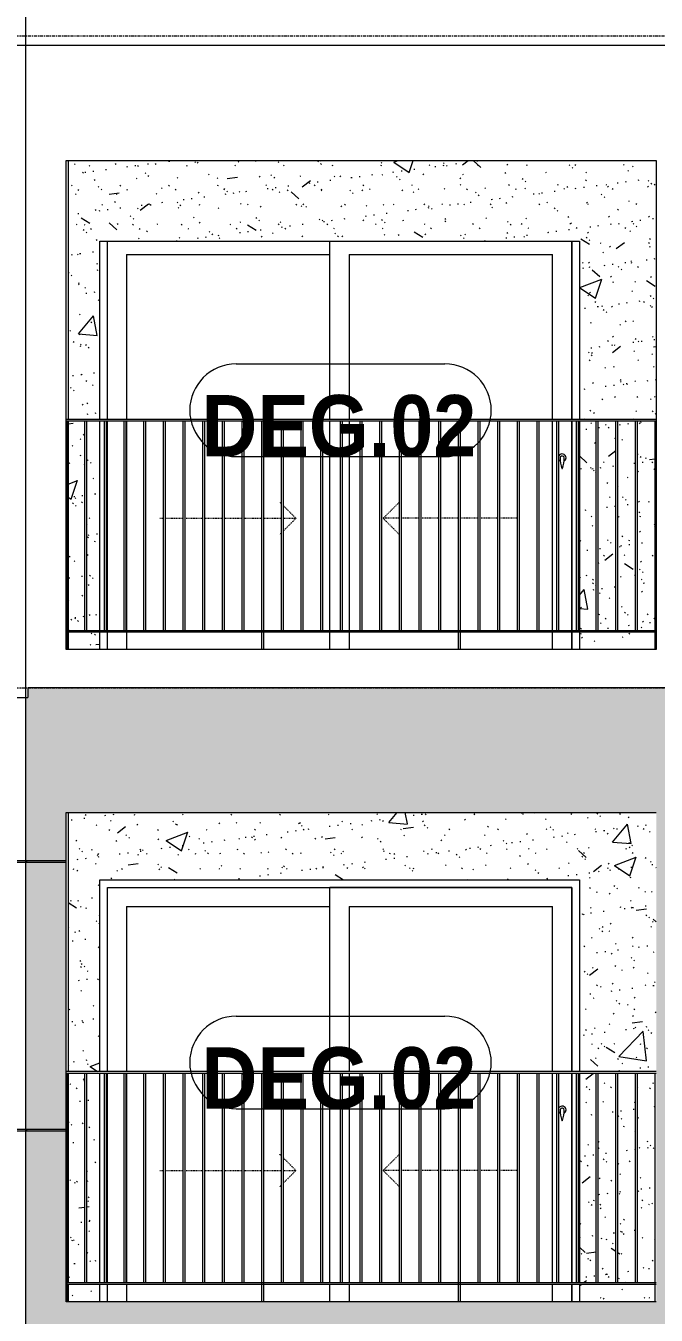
# Model space of a CAD drawing. Header units: millimetres. Extents: x -134153 to 99383, y -5233 to 35400.
# Drawn here: x 10949 to 14234, y 2330 to 9052 of the extents above; entities that cross this region are included whole.
import ezdxf

# ---------------------------------------------------------------- set-up
doc = ezdxf.new("R2010")
doc.units = ezdxf.units.MM
doc.linetypes.add('Centre', pattern=[31.75, 6.35, -4.7625, 15.875, -4.7625])
doc.linetypes.add('Dash', pattern=[6, 3, -3])
for name, color, linetype, lineweight in [('0-2', 250, 'Continuous', 5), ('A-DOOR', 31, 'Continuous', 9), ('A-DOOR-FRAM', 31, 'Continuous', 9), ('A-DOOR-HDLN', 31, 'Dash', 9), ('A-DOOR-IDEN', 31, 'Continuous', 9), ('A-FLOR-HRAL', 11, 'Continuous', 9), ('A-FLOR-LEVL-2', 51, 'Centre', 9), ('A-WALL', 113, 'Continuous', 9), ('A-WALL-PATT-1', 9, 'Continuous', 9), ('A-WALL-PATT-2', 111, 'Continuous', 5), ('I-WALL-1', 7, 'Continuous', 9)]:
    doc.layers.add(name, color=color, linetype=linetype, lineweight=lineweight)
doc.styles.add('Arial_B_2', font='arialbd_0.ttf', dxfattribs={"width": 0.9, "height": 320})
pattern_1 = [(50, (82572.6, 0), (1165.978, -102.01), [121.92, -1341.12]), (355, (82572.6, 0), (-225.554, 1222.763), [97.536, -1072.896]), (100.451, (82669.8, -8.5), (940.433, 1120.746), [103.616, -1139.776]), (46.184, (82572.6, 325.1), (1734.906, -269.074), [182.88, -2011.68]), (96.636, (82717.2, 302.7), (1519.38, 1583.54), [155.42, -1709.665]), (351.184, (82572.6, 325.1), (1519.39, 1583.52), [146.3, -1609.34]), (21, (82735.2, 243.8), (970.332, -654.498), [121.92, -1341.12]), (326, (82735.2, 243.8), (395.533, 1178.804), [97.536, -1072.896]), (71.451, (82816, 189.3), (1365.87, 524.296), [103.616, -1139.776]), (37.5, (82572.62, 0), (19.767, 541.1527), [53.645, -1006.246, 53.645, -1035.507, -1076.96]), (37.5, (82572.62, 0), (19.767, 541.1527), [-2149.043, 53.645, -1023.315]), (7.5, (82572.6, 0), (427.646, 641.156), [53.645, -567.334, 53.645, -981.862, -410.464]), (7.5, (82572.6, 0), (427.646, 641.156), [-1656.486, 53.645, -356.82]), (327.5, (82210.1, 0), (867.782, -36.665), [53.645, -352.755, 53.645, -1214.323, -1682.496]), (327.5, (82210.1, 0), (867.782, -36.665), [-1674.368, 53.645, -1628.85]), (317.5, (82047.56, 0), (948.028, 162.73), [53.645, -474.675, 53.645, -788.416, -1194.816]), (317.5, (82047.56, 0), (948.028, 162.73), [-1370.38, 53.645, -1141.17])]
pattern_2 = [(37.5, (82572.62, 0), (-5.1206, 156.61216), [5.364, -118.181, 5.364, -132.812, -132.08]), (37.5, (82572.62, 0), (-5.1206, 156.61216), [-261.722, 5.364, -126.716]), (7.5, (82572.62, 0), (143.847, 229.3842), [5.364, -61.285, 5.364, -105.989, -42.672]), (7.5, (82572.62, 0), (143.847, 229.3842), [-178.003, 5.364, -37.308]), (327.5, (82472.65, 0), (253.1176, 0.4601), [5.364, -35.276, 5.364, -140.94, -191.008]), (327.5, (82472.65, 0), (253.1176, 0.4601), [-186.944, 5.364, -185.644]), (317.5, (82472.65, 0), (244.3381, 71.3376), [5.364, -14.956, 5.364, -90.546, -109.728]), (317.5, (82472.65, 0), (244.3381, 71.3376), [-116.23, 5.364, -104.364])]

# ---------------------------------------------------------------- blocks, each defined once
blk = doc.blocks.new('NCV_TKTC_TANG 2_rvt-2-TKCS_MẶT ĐỨNG HƯỚNG NAM')
at = {"layer": 'A-WALL-PATT-1'}
h = blk.add_hatch(dxfattribs=at)
h.set_pattern_fill('FP_31', color=256, style=0, pattern_type=2)
h.set_pattern_definition(pattern_1)
h.paths.add_polyline_path([(52722.6, 5800), (52722.6, 5890), (52327.6, 5890), (52327.6, 5800), (52701.2, 5800)])
h.paths.add_polyline_path([(49662.6, 5800), (49827.6, 5800), (49827.6, 5890), (49662.6, 5890), (49662.6, 5812.5)])
h.paths.add_polyline_path([(49827.6, 5900), (49827.6, 6990), (49760.1, 6990), (49760.1, 5900)])
h.paths.add_polyline_path([(49750.1, 5900), (49750.1, 6990), (49662.6, 6990), (49662.6, 5900), (49732.6, 5900)])
h.paths.add_polyline_path([(52683.7, 5900), (52722.6, 5900), (52722.6, 6990), (52630.1, 6990), (52630.1, 5900), (52674.8, 5900)])
h.paths.add_polyline_path([(52327.6, 5900), (52415.1, 5900), (52415.1, 6990), (52327.6, 6990), (52327.6, 6513.3)])
h.paths.add_polyline_path([(52517.6, 5900), (52517.6, 6990), (52425.1, 6990), (52425.1, 5900)])
h.paths.add_polyline_path([(52527.6, 5900), (52620.1, 5900), (52620.1, 6990), (52527.6, 6990), (52527.6, 6513.3)])
h.paths.add_polyline_path([(49760.3, 7000), (49827.6, 7000), (49827.6, 7930), (52327.6, 7930), (52327.6, 7000), (52727.6, 7000), (52727.6, 8350), (49662.6, 8350), (49662.6, 7000)])
h = blk.add_hatch(dxfattribs=at)
h.set_pattern_fill('FP_32', color=256, style=0, pattern_type=2)
h.set_pattern_definition(pattern_2)
h.paths.add_polyline_path([(52722.6, 5800), (52722.6, 5890), (52327.6, 5890), (52327.6, 5800), (52701.2, 5800)])
h.paths.add_polyline_path([(49662.6, 5800), (49827.6, 5800), (49827.6, 5890), (49662.6, 5890), (49662.6, 5812.5)])
h.paths.add_polyline_path([(49827.6, 5900), (49827.6, 6990), (49760.1, 6990), (49760.1, 5900)])
h.paths.add_polyline_path([(49750.1, 5900), (49750.1, 6990), (49662.6, 6990), (49662.6, 5900), (49732.6, 5900)])
h.paths.add_polyline_path([(52683.7, 5900), (52722.6, 5900), (52722.6, 6990), (52630.1, 6990), (52630.1, 5900), (52674.8, 5900)])
h.paths.add_polyline_path([(52327.6, 5900), (52415.1, 5900), (52415.1, 6990), (52327.6, 6990), (52327.6, 6513.3)])
h.paths.add_polyline_path([(52517.6, 5900), (52517.6, 6990), (52425.1, 6990), (52425.1, 5900)])
h.paths.add_polyline_path([(52527.6, 5900), (52620.1, 5900), (52620.1, 6990), (52527.6, 6990), (52527.6, 6513.3)])
h.paths.add_polyline_path([(49760.3, 7000), (49827.6, 7000), (49827.6, 7930), (52327.6, 7930), (52327.6, 7000), (52727.6, 7000), (52727.6, 8350), (49662.6, 8350), (49662.6, 7000)])
at = {"layer": 'I-WALL-1'}
for p, q in [((49662.6, 8350), (49662.6, 7000)), ((49827.6, 7000), (49827.6, 7930)), ((49827.6, 7930), (52327.6, 7930)), ((52327.6, 7930), (52327.6, 7000)), ((49662.6, 6990), (49662.6, 5900)), ((49827.6, 5900), (49827.6, 6990)), ((52327.6, 6990), (52327.6, 5900)), ((49662.6, 5890), (49662.6, 5800)), ((49827.6, 5800), (49827.6, 5890)), ((52327.6, 5890), (52327.6, 5800))]:
    blk.add_line(p, q, dxfattribs=at)
blk = doc.blocks.new('NCV_TKTC_TANG 1_rvt-2-TKCS_MẶT ĐỨNG HƯỚNG NAM')
at = {"layer": 'A-WALL-PATT-1'}
h = blk.add_hatch(dxfattribs=at)
h.set_pattern_fill('FP_31', color=256, style=0, pattern_type=2)
h.set_pattern_definition(pattern_1)
h.paths.add_polyline_path([(52692.7, 2400), (52722.6, 2400), (52722.6, 2490), (52327.6, 2490), (52327.6, 2400)])
h.paths.add_polyline_path([(49662.6, 2400), (49827.6, 2400), (49827.6, 2490), (49662.6, 2490), (49662.6, 2409.5)])
h.paths.add_polyline_path([(52620.1, 2500), (52620.1, 3590), (52527.6, 3590), (52527.6, 2500)])
h.paths.add_polyline_path([(49662.6, 2500), (49750.1, 2500), (49750.1, 3590), (49662.6, 3590), (49662.6, 3200.6)])
h.paths.add_polyline_path([(52722.6, 2500), (52722.6, 3590), (52630.1, 3590), (52630.1, 2500), (52685, 2500)])
h.paths.add_polyline_path([(49827.6, 2500), (49827.6, 3590), (49760.1, 3590), (49760.1, 2500)])
h.paths.add_polyline_path([(52425.1, 2500), (52517.6, 2500), (52517.6, 3590), (52425.1, 3590), (52425.1, 2688.1)])
h.paths.add_polyline_path([(52415.1, 2500), (52415.1, 3590), (52327.6, 3590), (52327.6, 2500)])
h.paths.add_polyline_path([(52428.1, 3600), (52727.6, 3600), (52727.6, 4950), (49662.6, 4950), (49662.6, 3600), (49827.6, 3600), (49827.6, 4600), (52327.6, 4600), (52327.6, 3600)])
h = blk.add_hatch(dxfattribs=at)
h.set_pattern_fill('FP_32', color=256, style=0, pattern_type=2)
h.set_pattern_definition(pattern_2)
h.paths.add_polyline_path([(52692.7, 2400), (52722.6, 2400), (52722.6, 2490), (52327.6, 2490), (52327.6, 2400)])
h.paths.add_polyline_path([(49662.6, 2400), (49827.6, 2400), (49827.6, 2490), (49662.6, 2490), (49662.6, 2409.5)])
h.paths.add_polyline_path([(52620.1, 2500), (52620.1, 3590), (52527.6, 3590), (52527.6, 2500)])
h.paths.add_polyline_path([(49662.6, 2500), (49750.1, 2500), (49750.1, 3590), (49662.6, 3590), (49662.6, 3200.6)])
h.paths.add_polyline_path([(52722.6, 2500), (52722.6, 3590), (52630.1, 3590), (52630.1, 2500), (52685, 2500)])
h.paths.add_polyline_path([(49827.6, 2500), (49827.6, 3590), (49760.1, 3590), (49760.1, 2500)])
h.paths.add_polyline_path([(52425.1, 2500), (52517.6, 2500), (52517.6, 3590), (52425.1, 3590), (52425.1, 2688.1)])
h.paths.add_polyline_path([(52415.1, 2500), (52415.1, 3590), (52327.6, 3590), (52327.6, 2500)])
h.paths.add_polyline_path([(52428.1, 3600), (52727.6, 3600), (52727.6, 4950), (49662.6, 4950), (49662.6, 3600), (49827.6, 3600), (49827.6, 4600), (52327.6, 4600), (52327.6, 3600)])
at = {"layer": 'I-WALL-1'}
for p, q in [((49662.6, 4950), (49662.6, 3600)), ((49827.6, 3600), (49827.6, 4600)), ((49827.6, 4600), (52327.6, 4600)), ((52327.6, 4600), (52327.6, 3600)), ((49662.6, 3590), (49662.6, 2500)), ((49827.6, 2500), (49827.6, 3590)), ((52327.6, 3590), (52327.6, 2500)), ((49662.6, 2490), (49662.6, 2400)), ((49827.6, 2400), (49827.6, 2490)), ((52327.6, 2490), (52327.6, 2400))]:
    blk.add_line(p, q, dxfattribs=at)
blk = doc.blocks.new('DEG_02-DEG_03 - DEG_02-2500x2400mm-CỬA ĐI 02 CÁNH TRƯỢT-V258-TKCS_MẶT ĐỨNG HƯỚNG NAM')
at = {"layer": 'A-DOOR'}
for p, q in [((52287.6, 4560), (51027.6, 4560)), ((51027.6, 3600), (51027.6, 4560)), ((52287.6, 4560), (52287.6, 3600)), ((49967.6, 4460), (49967.6, 3600)), ((49967.6, 4460), (51027.6, 4460)), ((51127.6, 4460), (51127.6, 3600)), ((51127.6, 4460), (52187.6, 4460)), ((52187.6, 3600), (52187.6, 4460)), ((49967.6, 3590), (49967.6, 2500)), ((51027.6, 2500), (51027.6, 3590)), ((51127.6, 3590), (51127.6, 2500)), ((52187.6, 2500), (52187.6, 3590)), ((52287.6, 3590), (52287.6, 2500)), ((49967.6, 2490), (49967.6, 2400)), ((51027.6, 2400), (51027.6, 2490)), ((51127.6, 2490), (51127.6, 2400)), ((52187.6, 2400), (52187.6, 2490)), ((52287.6, 2490), (52287.6, 2400))]:
    blk.add_line(p, q, dxfattribs=at)
at = {"layer": 'A-DOOR', "flags": 128}
blk.add_lwpolyline([(52239.1, 3408.7), (52239.1, 3408.7), (52239, 3408.7), (52239, 3408.7), (52239, 3408.7), (52239, 3408.7), (52239, 3408.7), (52239, 3408.7), (52238.9, 3408.7), (52238.9, 3408.7), (52238.9, 3408.7), (52238.9, 3408.7), (52238.8, 3408.7), (52238.8, 3408.7), (52238.8, 3408.7), (52238.7, 3408.7), (52238.7, 3408.7), (52238.7, 3408.7), (52238.6, 3408.7), (52238.6, 3408.7), (52238.5, 3408.7), (52238.5, 3408.7), (52238.4, 3408.7), (52238.4, 3408.7), (52238.3, 3408.7), (52238.3, 3408.7), (52238.2, 3408.7), (52238.2, 3408.7), (52238.1, 3408.7), (52238.1, 3408.7), (52238, 3408.7), (52237.9, 3408.7), (52237.9, 3408.7), (52237.8, 3408.7), (52237.8, 3408.7), (52237.7, 3408.7), (52237.6, 3408.7), (52237.6, 3408.7), (52237.5, 3408.7), (52237.5, 3408.7), (52237.4, 3408.7), (52237.3, 3408.7), (52237.3, 3408.7), (52237.2, 3408.7), (52237.2, 3408.7), (52237.1, 3408.7), (52237.1, 3408.7), (52237, 3408.7), (52236.9, 3408.7), (52236.9, 3408.7), (52236.8, 3408.7), (52236.8, 3408.7), (52236.7, 3408.7), (52236.7, 3408.7), (52236.6, 3408.7), (52236.6, 3408.7), (52236.5, 3408.7), (52236.5, 3408.7), (52236.5, 3408.7), (52236.4, 3408.7), (52236.4, 3408.7), (52236.3, 3408.7), (52236.3, 3408.7), (52236.3, 3408.7), (52236.2, 3408.7), (52236.2, 3408.7), (52236.2, 3408.7), (52236.2, 3408.7), (52236.2, 3408.7), (52236.1, 3408.7), (52236.1, 3408.7), (52236.1, 3408.7), (52236.1, 3408.7), (52236.1, 3408.7), (52236.1, 3408.7), (52236.1, 3408.7)], dxfattribs=at)
at = {"layer": 'A-DOOR'}
for centre, radius, start, end in [((52237.6, 3400), 20, 0, 150), ((52237.6, 3400), 20, 210, 240), ((52236.1, 3399.2), 9.45, 135, 180), ((52391.4, 3399.2), 164.8, 180, 199.13397), ((52236.1, 3399.2), 9.45, 90, 131.95108), ((52239.1, 3399.2), 9.45, 0, 90), ((52083.8, 3399.2), 164.8, 340.86603, 0), ((52237.6, 3400), 20, 300, 0), ((52237.9, 3346), 2.34, 199.13397, 261.03098), ((52237.2, 3346), 2.34, 278.96902, 340.86603)]:
    blk.add_arc(centre, radius, start, end, dxfattribs=at)
at = {"layer": 'A-DOOR-FRAM'}
for p, q in [((49867.6, 3600), (49867.6, 4560)), ((49867.6, 4560), (52287.6, 4560)), ((52287.6, 3600), (52287.6, 4560)), ((49867.6, 2500), (49867.6, 3590)), ((52287.6, 2500), (52287.6, 3590)), ((49867.6, 2400), (49867.6, 2490)), ((52287.6, 2400), (52287.6, 2490))]:
    blk.add_line(p, q, dxfattribs=at)
at = {"layer": 'A-DOOR-HDLN'}
for p, q in [((50775.1, 3159.5), (50765.5, 3169.1)), ((51304.8, 3084.2), (51389.7, 3169.1)), ((50850.3, 3084.2), (50785.1, 3149.5)), ((50140.3, 3084.2), (50160.1, 3084.2)), ((50170.1, 3084.2), (50262.6, 3084.2)), ((50272.6, 3084.2), (50365.1, 3084.2)), ((50375.1, 3084.2), (50467.6, 3084.2)), ((50477.6, 3084.2), (50570.1, 3084.2)), ((50580.1, 3084.2), (50672.6, 3084.2)), ((50682.6, 3084.2), (50775.1, 3084.2)), ((50850.3, 3084.2), (50785.1, 3019)), ((50785.1, 3084.2), (50850.3, 3084.2)), ((51304.8, 3084.2), (51389.7, 2999.4)), ((51390.1, 3084.2), (51304.8, 3084.2)), ((51492.6, 3084.2), (51400.1, 3084.2)), ((51595.1, 3084.2), (51502.6, 3084.2)), ((51697.6, 3084.2), (51605.1, 3084.2)), ((51800.1, 3084.2), (51707.6, 3084.2)), ((51902.6, 3084.2), (51810.1, 3084.2)), ((52005.1, 3084.2), (51912.6, 3084.2)), ((50775.1, 3009), (50765.5, 2999.4))]:
    blk.add_line(p, q, dxfattribs=at)
blk = doc.blocks.new('DEG_02-DEG_03 - DEG_02-2500x2400mm-CỬA ĐI 02 CÁNH TRƯỢT-V257-TKCS_MẶT ĐỨNG HƯỚNG NAM')
at = {"layer": 'A-DOOR'}
for p, q in [((51027.6, 10400), (51027.6, 11330)), ((52287.6, 11330), (52287.6, 10400)), ((49967.6, 11260), (49967.6, 10400)), ((49967.6, 11260), (51027.6, 11260)), ((51127.6, 11260), (51127.6, 10400)), ((51127.6, 11260), (52187.6, 11260)), ((52187.6, 10400), (52187.6, 11260)), ((49967.6, 10390), (49967.6, 9300)), ((51027.6, 9300), (51027.6, 10390)), ((51127.6, 10390), (51127.6, 9300)), ((52187.6, 9300), (52187.6, 10390)), ((52287.6, 10390), (52287.6, 9300)), ((49967.6, 9290), (49967.6, 9200)), ((51027.6, 9200), (51027.6, 9290)), ((51127.6, 9290), (51127.6, 9200)), ((52187.6, 9200), (52187.6, 9290)), ((52287.6, 9290), (52287.6, 9200))]:
    blk.add_line(p, q, dxfattribs=at)
at = {"layer": 'A-DOOR', "flags": 128}
blk.add_lwpolyline([(52239.1, 10208.7), (52239.1, 10208.7), (52239, 10208.7), (52239, 10208.7), (52239, 10208.7), (52239, 10208.7), (52239, 10208.7), (52239, 10208.7), (52238.9, 10208.7), (52238.9, 10208.7), (52238.9, 10208.7), (52238.9, 10208.7), (52238.8, 10208.7), (52238.8, 10208.7), (52238.8, 10208.7), (52238.7, 10208.7), (52238.7, 10208.7), (52238.7, 10208.7), (52238.6, 10208.7), (52238.6, 10208.7), (52238.5, 10208.7), (52238.5, 10208.7), (52238.4, 10208.7), (52238.4, 10208.7), (52238.3, 10208.7), (52238.3, 10208.7), (52238.2, 10208.7), (52238.2, 10208.7), (52238.1, 10208.7), (52238.1, 10208.7), (52238, 10208.7), (52237.9, 10208.7), (52237.9, 10208.7), (52237.8, 10208.7), (52237.8, 10208.7), (52237.7, 10208.7), (52237.6, 10208.7), (52237.6, 10208.7), (52237.5, 10208.7), (52237.5, 10208.7), (52237.4, 10208.7), (52237.3, 10208.7), (52237.3, 10208.7), (52237.2, 10208.7), (52237.2, 10208.7), (52237.1, 10208.7), (52237.1, 10208.7), (52237, 10208.7), (52236.9, 10208.7), (52236.9, 10208.7), (52236.8, 10208.7), (52236.8, 10208.7), (52236.7, 10208.7), (52236.7, 10208.7), (52236.6, 10208.7), (52236.6, 10208.7), (52236.5, 10208.7), (52236.5, 10208.7), (52236.5, 10208.7), (52236.4, 10208.7), (52236.4, 10208.7), (52236.3, 10208.7), (52236.3, 10208.7), (52236.3, 10208.7), (52236.2, 10208.7), (52236.2, 10208.7), (52236.2, 10208.7), (52236.2, 10208.7), (52236.2, 10208.7), (52236.1, 10208.7), (52236.1, 10208.7), (52236.1, 10208.7), (52236.1, 10208.7), (52236.1, 10208.7), (52236.1, 10208.7), (52236.1, 10208.7)], dxfattribs=at)
at = {"layer": 'A-DOOR'}
for centre, radius, start, end in [((52237.6, 10200), 20, 0, 150), ((52237.6, 10200), 20, 210, 240), ((52236.1, 10199.2), 9.45, 135, 180), ((52391.4, 10199.2), 164.8, 180, 199.13397), ((52236.1, 10199.2), 9.45, 90, 131.95108), ((52239.1, 10199.2), 9.45, 0, 90), ((52083.8, 10199.2), 164.8, 340.86603, 0), ((52237.6, 10200), 20, 300, 0), ((52237.9, 10146), 2.34, 199.13397, 261.03098), ((52237.2, 10146), 2.34, 278.96902, 340.86603)]:
    blk.add_arc(centre, radius, start, end, dxfattribs=at)
at = {"layer": 'A-DOOR-FRAM'}
for p, q in [((49867.6, 10400), (49867.6, 11330)), ((52287.6, 10400), (52287.6, 11330)), ((49867.6, 9300), (49867.6, 10390)), ((52287.6, 9300), (52287.6, 10390)), ((49867.6, 9200), (49867.6, 9290)), ((52287.6, 9200), (52287.6, 9290))]:
    blk.add_line(p, q, dxfattribs=at)
at = {"layer": 'A-DOOR-HDLN'}
for p, q in [((50775.1, 9959.5), (50765.5, 9969.1)), ((50850.3, 9884.2), (50785.1, 9949.5)), ((51304.8, 9884.2), (51389.7, 9969.1)), ((50140.3, 9884.2), (50160.1, 9884.2)), ((50170.1, 9884.2), (50262.6, 9884.2)), ((50272.6, 9884.2), (50365.1, 9884.2)), ((50375.1, 9884.2), (50467.6, 9884.2)), ((50477.6, 9884.2), (50570.1, 9884.2)), ((50580.1, 9884.2), (50672.6, 9884.2)), ((50682.6, 9884.2), (50775.1, 9884.2)), ((50850.3, 9884.2), (50785.1, 9819)), ((50785.1, 9884.2), (50850.3, 9884.2)), ((51304.8, 9884.2), (51389.7, 9799.4)), ((51390.1, 9884.2), (51304.8, 9884.2)), ((51492.6, 9884.2), (51400.1, 9884.2)), ((51595.1, 9884.2), (51502.6, 9884.2)), ((51697.6, 9884.2), (51605.1, 9884.2)), ((51800.1, 9884.2), (51707.6, 9884.2)), ((51902.6, 9884.2), (51810.1, 9884.2)), ((52005.1, 9884.2), (51912.6, 9884.2)), ((50775.1, 9809), (50765.5, 9799.4))]:
    blk.add_line(p, q, dxfattribs=at)
blk = doc.blocks.new('Railing - 10mm-1251313-TKCS_MẶT ĐỨNG HƯỚNG NAM')
at = {"layer": 'A-FLOR-HRAL'}
for p, q in [((52620.064287, 5900), (52620.064287, 6990)), ((52630.064287, 5900), (52630.064287, 6990))]:
    blk.add_line(p, q, dxfattribs=at)
blk = doc.blocks.new('Railing - 50 x 10mm-1251315-TKCS_MẶT ĐỨNG HƯỚNG NAM')
at = {"layer": 'A-FLOR-HRAL'}
for p, q in [((51697.564287, 5800), (51697.564287, 6990)), ((51707.564287, 6990), (51697.564287, 6990)), ((51707.564287, 5800), (51707.564287, 6990))]:
    blk.add_line(p, q, dxfattribs=at)
blk = doc.blocks.new('Railing - 50 x 10mm-1251311-TKCS_MẶT ĐỨNG HƯỚNG NAM')
at = {"layer": 'A-FLOR-HRAL'}
for p in [(52722.564287, 5800), (52727.564287, 6990)]:
    blk.add_line(p, (52722.564287, 6990), dxfattribs=at)
blk = doc.blocks.new('Railing - 50 x 10mm-V289-TKCS_MẶT ĐỨNG HƯỚNG NAM')
at = {"layer": 'A-FLOR-HRAL'}
for p, q in [((49657.564287, 6990), (49652.564287, 6990)), ((49657.564287, 5800), (49657.564287, 6990))]:
    blk.add_line(p, q, dxfattribs=at)
blk = doc.blocks.new('Railing - Railing-1246510-TKCS_MẶT ĐỨNG HƯỚNG NAM')
at = {"layer": 'A-FLOR-HRAL'}
for p, q in [((49652.564287, 5900), (52727.564287, 5900)), ((52727.564287, 5890), (49652.564287, 5890))]:
    blk.add_line(p, q, dxfattribs=at)
for name, p in [('Railing - 50 x 10mm-V289-TKCS_MẶT ĐỨNG HƯỚNG NAM', (0, 0)), ('Railing - 10mm-1251313-TKCS_MẶT ĐỨNG HƯỚNG NAM', (-2870, 0)), ('Railing - 10mm-1251313-TKCS_MẶT ĐỨNG HƯỚNG NAM', (-2767.5, 0)), ('Railing - 10mm-1251313-TKCS_MẶT ĐỨNG HƯỚNG NAM', (-2665, 0)), ('Railing - 10mm-1251313-TKCS_MẶT ĐỨNG HƯỚNG NAM', (-2562.5, 0)), ('Railing - 10mm-1251313-TKCS_MẶT ĐỨNG HƯỚNG NAM', (-2460, 0)), ('Railing - 10mm-1251313-TKCS_MẶT ĐỨNG HƯỚNG NAM', (-2357.5, 0)), ('Railing - 10mm-1251313-TKCS_MẶT ĐỨNG HƯỚNG NAM', (-2255, 0)), ('Railing - 10mm-1251313-TKCS_MẶT ĐỨNG HƯỚNG NAM', (-2152.5, 0)), ('Railing - 10mm-1251313-TKCS_MẶT ĐỨNG HƯỚNG NAM', (-2050, 0)), ('Railing - 50 x 10mm-1251315-TKCS_MẶT ĐỨNG HƯỚNG NAM', (-1025, 0)), ('Railing - 10mm-1251313-TKCS_MẶT ĐỨNG HƯỚNG NAM', (-1845, 0)), ('Railing - 10mm-1251313-TKCS_MẶT ĐỨNG HƯỚNG NAM', (-1742.5, 0)), ('Railing - 10mm-1251313-TKCS_MẶT ĐỨNG HƯỚNG NAM', (-1640, 0)), ('Railing - 10mm-1251313-TKCS_MẶT ĐỨNG HƯỚNG NAM', (-1537.5, 0)), ('Railing - 10mm-1251313-TKCS_MẶT ĐỨNG HƯỚNG NAM', (-1435, 0)), ('Railing - 10mm-1251313-TKCS_MẶT ĐỨNG HƯỚNG NAM', (-1332.5, 0)), ('Railing - 10mm-1251313-TKCS_MẶT ĐỨNG HƯỚNG NAM', (-1230, 0)), ('Railing - 10mm-1251313-TKCS_MẶT ĐỨNG HƯỚNG NAM', (-1127.5, 0)), ('Railing - 10mm-1251313-TKCS_MẶT ĐỨNG HƯỚNG NAM', (-1025, 0)), ('Railing - 50 x 10mm-1251315-TKCS_MẶT ĐỨNG HƯỚNG NAM', (0, 0)), ('Railing - 10mm-1251313-TKCS_MẶT ĐỨNG HƯỚNG NAM', (-820, 0)), ('Railing - 10mm-1251313-TKCS_MẶT ĐỨNG HƯỚNG NAM', (-717.5, 0)), ('Railing - 10mm-1251313-TKCS_MẶT ĐỨNG HƯỚNG NAM', (-615, 0)), ('Railing - 10mm-1251313-TKCS_MẶT ĐỨNG HƯỚNG NAM', (-512.5, 0)), ('Railing - 10mm-1251313-TKCS_MẶT ĐỨNG HƯỚNG NAM', (-410, 0)), ('Railing - 10mm-1251313-TKCS_MẶT ĐỨNG HƯỚNG NAM', (-307.5, 0)), ('Railing - 10mm-1251313-TKCS_MẶT ĐỨNG HƯỚNG NAM', (-205, 0)), ('Railing - 10mm-1251313-TKCS_MẶT ĐỨNG HƯỚNG NAM', (-102.5, 0)), ('Railing - 10mm-1251313-TKCS_MẶT ĐỨNG HƯỚNG NAM', (0, 0)), ('Railing - 50 x 10mm-1251311-TKCS_MẶT ĐỨNG HƯỚNG NAM', (0, 0))]:
    blk.add_blockref(name, p)
blk = doc.blocks.new('Top Rail Type - Top Rail_Internal_-1246607-TKCS_MẶT ĐỨNG HƯỚNG NAM')
at = {"layer": 'A-FLOR-HRAL'}
for p, q in [((52727.564287, 7000), (49652.564287, 7000)), ((52727.564287, 6990), (49652.564287, 6990))]:
    blk.add_line(p, q, dxfattribs=at)
blk = doc.blocks.new('Railing - Railing-1602668-TKCS_MẶT ĐỨNG HƯỚNG NAM')
at = {"layer": 'A-FLOR-HRAL'}
for p, q in [((49652.564287, 2500), (52727.564287, 2500)), ((52727.564287, 2490), (49652.564287, 2490))]:
    blk.add_line(p, q, dxfattribs=at)
for name, p in [('Railing - 50 x 10mm-V289-TKCS_MẶT ĐỨNG HƯỚNG NAM', (0, -3400)), ('Railing - 10mm-1251313-TKCS_MẶT ĐỨNG HƯỚNG NAM', (-2870, -3400)), ('Railing - 10mm-1251313-TKCS_MẶT ĐỨNG HƯỚNG NAM', (-2767.5, -3400)), ('Railing - 10mm-1251313-TKCS_MẶT ĐỨNG HƯỚNG NAM', (-2665, -3400)), ('Railing - 10mm-1251313-TKCS_MẶT ĐỨNG HƯỚNG NAM', (-2562.5, -3400)), ('Railing - 10mm-1251313-TKCS_MẶT ĐỨNG HƯỚNG NAM', (-2460, -3400)), ('Railing - 10mm-1251313-TKCS_MẶT ĐỨNG HƯỚNG NAM', (-2357.5, -3400)), ('Railing - 10mm-1251313-TKCS_MẶT ĐỨNG HƯỚNG NAM', (-2255, -3400)), ('Railing - 10mm-1251313-TKCS_MẶT ĐỨNG HƯỚNG NAM', (-2152.5, -3400)), ('Railing - 10mm-1251313-TKCS_MẶT ĐỨNG HƯỚNG NAM', (-2050, -3400)), ('Railing - 50 x 10mm-1251315-TKCS_MẶT ĐỨNG HƯỚNG NAM', (-1025, -3400)), ('Railing - 10mm-1251313-TKCS_MẶT ĐỨNG HƯỚNG NAM', (-1845, -3400)), ('Railing - 10mm-1251313-TKCS_MẶT ĐỨNG HƯỚNG NAM', (-1742.5, -3400)), ('Railing - 10mm-1251313-TKCS_MẶT ĐỨNG HƯỚNG NAM', (-1640, -3400)), ('Railing - 10mm-1251313-TKCS_MẶT ĐỨNG HƯỚNG NAM', (-1537.5, -3400)), ('Railing - 10mm-1251313-TKCS_MẶT ĐỨNG HƯỚNG NAM', (-1435, -3400)), ('Railing - 10mm-1251313-TKCS_MẶT ĐỨNG HƯỚNG NAM', (-1332.5, -3400)), ('Railing - 10mm-1251313-TKCS_MẶT ĐỨNG HƯỚNG NAM', (-1230, -3400)), ('Railing - 10mm-1251313-TKCS_MẶT ĐỨNG HƯỚNG NAM', (-1127.5, -3400)), ('Railing - 10mm-1251313-TKCS_MẶT ĐỨNG HƯỚNG NAM', (-1025, -3400)), ('Railing - 50 x 10mm-1251315-TKCS_MẶT ĐỨNG HƯỚNG NAM', (0, -3400)), ('Railing - 10mm-1251313-TKCS_MẶT ĐỨNG HƯỚNG NAM', (-820, -3400)), ('Railing - 10mm-1251313-TKCS_MẶT ĐỨNG HƯỚNG NAM', (-717.5, -3400)), ('Railing - 10mm-1251313-TKCS_MẶT ĐỨNG HƯỚNG NAM', (-615, -3400)), ('Railing - 10mm-1251313-TKCS_MẶT ĐỨNG HƯỚNG NAM', (-512.5, -3400)), ('Railing - 10mm-1251313-TKCS_MẶT ĐỨNG HƯỚNG NAM', (-410, -3400)), ('Railing - 10mm-1251313-TKCS_MẶT ĐỨNG HƯỚNG NAM', (-307.5, -3400)), ('Railing - 10mm-1251313-TKCS_MẶT ĐỨNG HƯỚNG NAM', (-205, -3400)), ('Railing - 10mm-1251313-TKCS_MẶT ĐỨNG HƯỚNG NAM', (-102.5, -3400)), ('Railing - 10mm-1251313-TKCS_MẶT ĐỨNG HƯỚNG NAM', (0, -3400)), ('Railing - 50 x 10mm-1251311-TKCS_MẶT ĐỨNG HƯỚNG NAM', (0, -3400))]:
    blk.add_blockref(name, p)
blk = doc.blocks.new('Top Rail Type - Top Rail_Internal_-1602672-TKCS_MẶT ĐỨNG HƯỚNG NAM')
at = {"layer": 'A-FLOR-HRAL'}
for p, q in [((52727.564287, 3600), (49652.564287, 3600)), ((52727.564287, 3590), (49652.564287, 3590))]:
    blk.add_line(p, q, dxfattribs=at)
blk = doc.blocks.new('STN_Door Tag - STN_Door Tag-1788670-TKCS_MẶT ĐỨNG HƯỚNG NAM')
at = {"layer": 'A-DOOR-IDEN'}
for p, q in [((50538.4, 10689.1), (51626.5, 10689.1)), ((50538.4, 10206.1), (51626.5, 10206.1))]:
    blk.add_line(p, q, dxfattribs=at)
for centre, start, end in [((50538.4, 10447.6), 90, 270), ((51626.5, 10447.6), 270, 90)]:
    blk.add_arc(centre, 241.5, start, end, dxfattribs=at)

msp = doc.modelspace()

# ---------------------------------------------------------------- hatches: boundary and pattern name
at = {"layer": 'A-WALL-PATT-2'}
h = msp.add_hatch(color=256, dxfattribs=at)
h.paths.add_polyline_path([(10948.9, 2200), (14443.9, 2200), (14443.9, 3290), (14233.9, 3290), (14233.9, 2400), (11158.9, 2400), (11157.9, 3290), (10948.9, 3290), (10948.9, 3200.6)])
h.paths.add_polyline_path([(11157.9, 3300), (11158.9, 3300), (11158.9, 4690), (10948.9, 4690), (10948.9, 3300)])
h.paths.add_polyline_path([(14443.9, 3300), (14443.9, 4690), (14233.9, 4690), (14233.9, 3300), (14331, 3300)])
h.paths.add_polyline_path([(11158.9, 4700), (11158.9, 4950), (14233.9, 4950), (14233.9, 4700), (14443.9, 4700), (14443.9, 5600), (10958.9, 5600), (10958.9, 5550), (10948.9, 5550), (10948.9, 4700)])
for points in [[(10952.9, 4690), (11158.9, 4690), (11158.9, 4700), (10952.9, 4700)], [(14443.9, 4690), (14443.9, 4700), (14233.9, 4700), (14233.9, 4690)], [(11157.9, 3290), (11158.9, 3290), (11157.9, 3300), (10952.9, 3300), (10952.9, 3290)], [(14233.9, 3290), (14443.9, 3290), (14443.9, 3300), (14233.9, 3300)]]:
    msp.add_hatch(color=256, dxfattribs=at).paths.add_polyline_path(points)

# ---------------------------------------------------------------- linework, layer by layer
at = {"layer": 'A-FLOR-LEVL-2'}
for p, q in [((-12769.4, 9000), (95658.9, 9000)), ((-12769.4, 5600), (95658.9, 5600))]:
    msp.add_line(p, q, dxfattribs=at)
at = {"layer": 'A-WALL'}
for p, q in [((10948.9, 2000), (10948.9, 29350)), ((14443.9, 8950), (7358.9, 8950)), ((11158.9, 5800), (11158.9, 8350)), ((11158.9, 8350), (14233.9, 8350)), ((14233.9, 8350), (14233.9, 5800)), ((14233.9, 5800), (11158.9, 5800)), ((14443.9, 5600), (10958.9, 5600)), ((10958.9, 5600), (10958.9, 5550)), ((7358.9, 5550), (10958.9, 5550)), ((11158.9, 4950), (14233.9, 4950)), ((11158.9, 2400), (11158.9, 4950)), ((7358.9, 4700), (11158.9, 4700)), ((11158.9, 4690), (7358.9, 4690)), ((10952.9, 4700), (10952.9, 4690)), ((9958.9, 3300), (11158.9, 3300)), ((10952.9, 3300), (10952.9, 3290)), ((11158.9, 3290), (9958.9, 3290)), ((14233.9, 2400), (11158.9, 2400))]:
    msp.add_line(p, q, dxfattribs=at)

# ---------------------------------------------------------------- block references
at = {"layer": '0-2'}
for name in ['NCV_TKTC_TANG 2_rvt-2-TKCS_MẶT ĐỨNG HƯỚNG NAM', 'NCV_TKTC_TANG 1_rvt-2-TKCS_MẶT ĐỨNG HƯỚNG NAM']:
    msp.add_blockref(name, (-38493.7, 0), dxfattribs=at)
at = {"layer": 'A-DOOR'}
for name, p in [('DEG_02-DEG_03 - DEG_02-2500x2400mm-CỬA ĐI 02 CÁNH TRƯỢT-V257-TKCS_MẶT ĐỨNG HƯỚNG NAM', (-38493.7, -3400)), ('DEG_02-DEG_03 - DEG_02-2500x2400mm-CỬA ĐI 02 CÁNH TRƯỢT-V258-TKCS_MẶT ĐỨNG HƯỚNG NAM', (-38493.7, 0))]:
    msp.add_blockref(name, p, dxfattribs=at)
at = {"layer": 'A-DOOR-IDEN'}
for p in [(-38493.7, -3400), (-38493.7, -6800)]:
    msp.add_blockref('STN_Door Tag - STN_Door Tag-1788670-TKCS_MẶT ĐỨNG HƯỚNG NAM', p, dxfattribs=at)
at = {"layer": 'A-FLOR-HRAL'}
for name in ['Top Rail Type - Top Rail_Internal_-1246607-TKCS_MẶT ĐỨNG HƯỚNG NAM', 'Railing - Railing-1246510-TKCS_MẶT ĐỨNG HƯỚNG NAM', 'Top Rail Type - Top Rail_Internal_-1602672-TKCS_MẶT ĐỨNG HƯỚNG NAM', 'Railing - Railing-1602668-TKCS_MẶT ĐỨNG HƯỚNG NAM']:
    msp.add_blockref(name, (-38493.7, 0), dxfattribs=at)

# ---------------------------------------------------------------- texts
at = {"layer": 'A-DOOR-IDEN', "char_height": 320, "width": 1467.36, "attachment_point": 5, "line_spacing_factor": 0.936439, "style": 'Arial_B_2'}
for insert in [(12580.6, 6964.6), (12580.6, 3564.6)]:
    msp.add_mtext('\\pt7.2,14.4,21.6,28.8,36,43.2,50.4,57.6,64.8,72,79.2,86.4,93.6,100.8,108,115.2,122.4,129.6,136.8,144,151.2,158.4,165.6,172.8,180,187.2,194.4,201.6,208.8,216,223.2,230.4;DEG.02', dxfattribs=dict(at, insert=insert))

doc.saveas('drawing.dxf')
